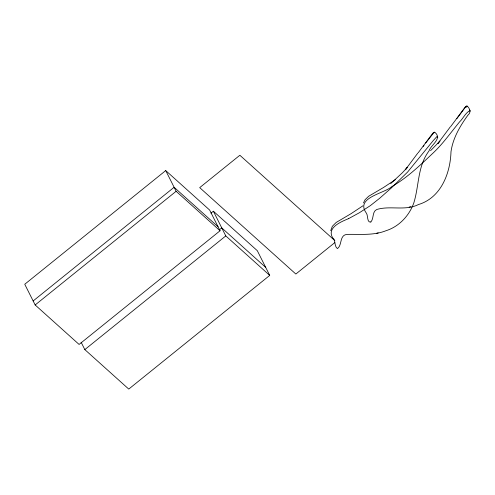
<?xml version="1.0" encoding="UTF-8"?>
<svg xmlns="http://www.w3.org/2000/svg" width="495" height="495" viewBox="0 0 495 495"><rect width="100%" height="100%" fill="white"/><g stroke="black" fill="none" stroke-linecap="round" stroke-linejoin="round"><path stroke-width="0.74" d="M330.728 230.67L332.324 226.32L336.192 222.447L351.073 213.667L362.94 205.802M418.256 152.701L432.512 133.588L433.459 132.555L434.827 132.276C442.691 138.705 430.848 144.8 428.961 151.018C417.433 166.221 419.216 185.842 413.746 203.123C409.13 215.795 399.057 226.611 386.032 230.707C373.904 235.564 360.799 234.154 348.103 234.37C338.92 234.135 342.571 245.334 337.361 248.595C333.859 245.953 336.13 240.248 332.492 237.551C326.743 227.36 341.581 221.562 348.635 218.611M450.722 126.522L464.978 107.409L465.931 106.369L467.292 106.097C470.021 108.82 471.469 112.495 467.825 115.292C459.942 126.213 452.857 138.247 450.988 151.817C450.339 173.293 440.946 197.79 418.498 204.528C405.281 211.198 390.066 205.357 376.695 209.521C371.968 211.854 374.078 218.493 370.823 222.026M363.454 202.987L365.081 199.726L368.657 196.261L383.538 187.487L395.406 179.623M423.213 146.464L423.998 145.344M417.799 153.091L405.349 169.785L407.484 167.236L402.361 172.767L390.728 183.608M450.264 126.912L437.815 143.606L439.95 141.056L430.563 150.69M425.675 143.036L434.307 132.103L434.622 132.4L434.072 132.809M456.854 118.608L465.238 107.366L466.773 105.918L467.088 106.221L465.684 107.693M370.823 222.026C366.776 223.022 368.237 215.177 366.263 212.999C355.119 197.462 384.405 193.576 391.774 186.609C407.156 177.804 420.001 165.355 432.828 153.289C442.87 143.872 450.803 132.555 459.509 121.956C463.165 118.565 465.455 112.712 469.99 110.602M165.72 170.577L24.75 284.26L35.164 304.963L79.095 344.446L220.065 230.763L209.651 210.059L165.72 170.577L176.133 191.28L220.065 230.763M33.146 300.96L174.116 187.277L218.047 226.76M35.164 304.963L176.133 191.28M210.969 213.141L213.37 211.204L257.301 250.687L269.726 275.399L128.756 389.082L84.824 349.6L81.131 342.249M219.365 229.835L221.766 227.898L265.697 267.387M84.824 349.6L225.794 235.917L213.37 211.204M334.799 242.618L295.843 274.038L199.702 187.63L239.858 155.251L334.855 240.626M348.635 218.611L359.308 212.788L370.371 205.623L379.702 198.241L391.366 187.939L407.595 172.056L433.218 140.617L436.367 137.158L437.524 136.781M409.148 207.065L410.708 206.712M376.683 233.244L378.242 232.898M225.794 235.917L269.726 275.399M469.415 110.063L470.25 111.097M436.949 136.243L437.784 137.282"/></g></svg>
